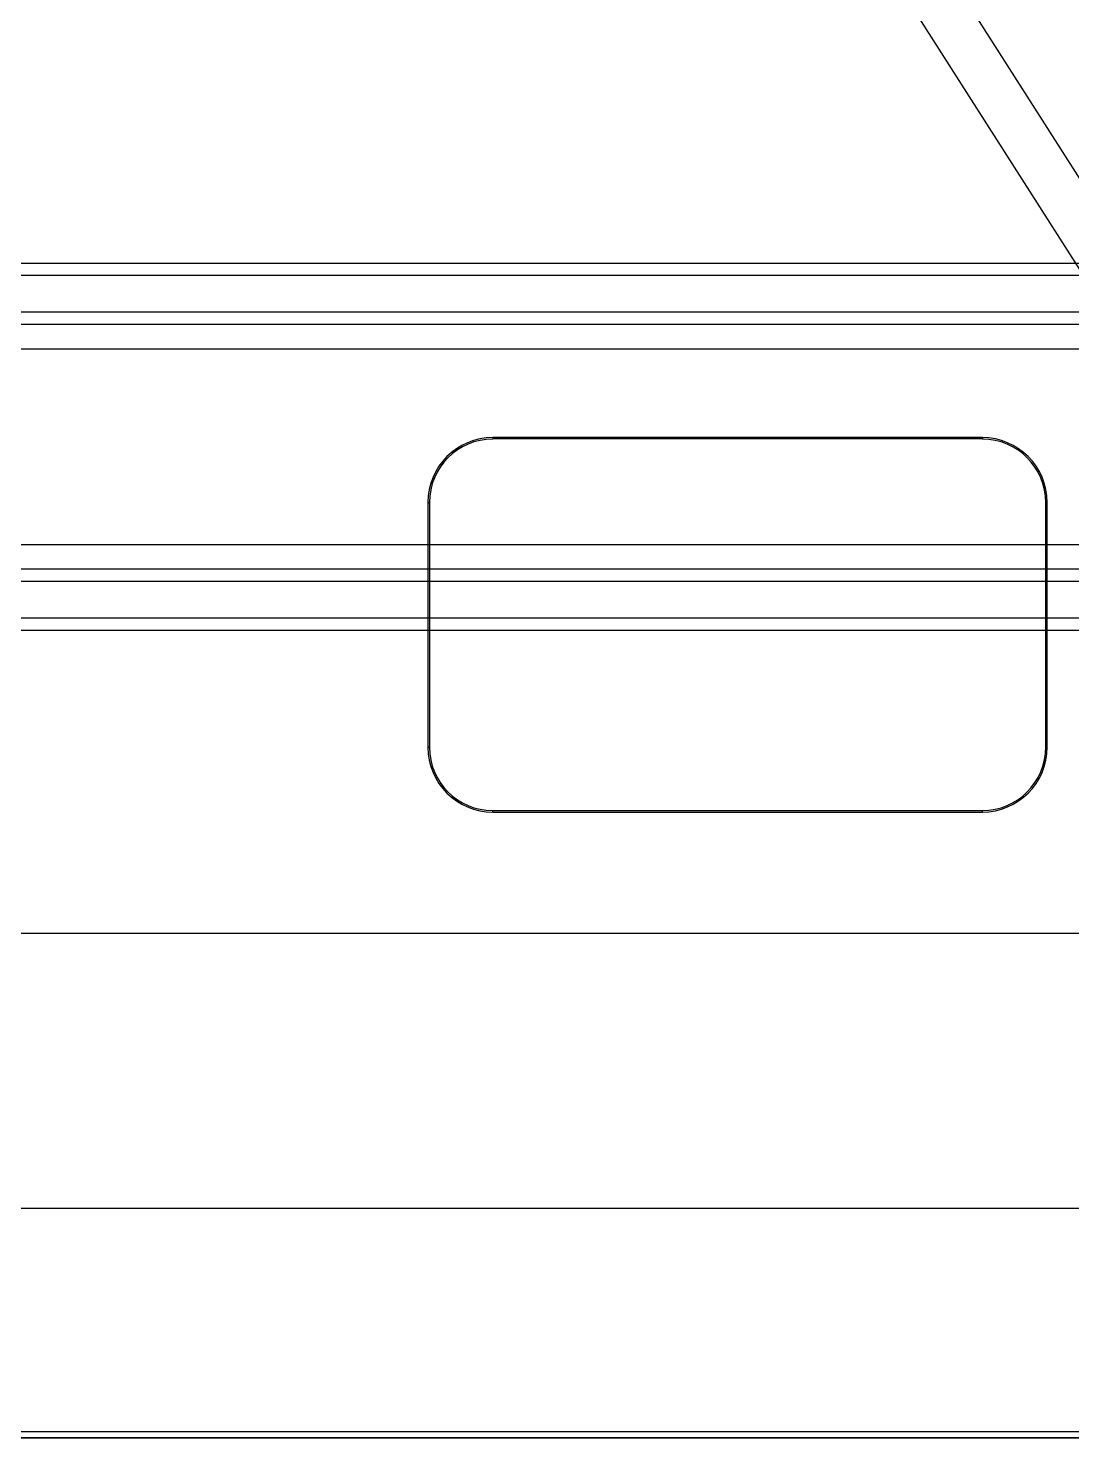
# Model space of a CAD drawing. Header units: millimetres. Extents: x 1409 to 26878, y 589 to 5187.
# Drawn here: x 15234.3 to 15319.6, y 3600.1 to 3715.3 of the extents above; entities that cross this region are included whole.
import ezdxf

# ---------------------------------------------------------------- set-up
doc = ezdxf.new("R2010")
doc.units = ezdxf.units.MM
doc.layers.add('02___PRT_ALL_AXES', color=7, linetype='Continuous')

# ---------------------------------------------------------------- blocks, each defined once
blk = doc.blocks.new('WRSF')
at = {"color": 114, "linetype": 'Continuous', "true_color": 0x139b48}
for p, q in [((12832.07, 6142.06), (12278.07, 6142.06)), ((12832.07, 6137.06), (12278.07, 6137.06)), ((12832.07, 6135.06), (12278.07, 6135.06)), ((12832.07, 6119.06), (12278.07, 6119.06)), ((12832.07, 6117.06), (12278.07, 6117.06)), ((12832.07, 6112.06), (12278.07, 6112.06))]:
    blk.add_line(p, q, dxfattribs=at)
at = {"layer": '02___PRT_ALL_AXES', "color": 114, "linetype": 'Continuous', "true_color": 0x139b48}
for p, q in [((12828.1, 6141.06), (12282.04, 6141.06)), ((12828.1, 6138.06), (12282.04, 6138.06)), ((12828.1, 6116.06), (12282.04, 6116.06)), ((12828.1, 6113.06), (12282.04, 6113.06))]:
    blk.add_line(p, q, dxfattribs=at)
blk = doc.blocks.new('*U71')
blk.add_blockref('WRSF', (-12547.57, -6214.33))
blk = doc.blocks.new('*U72')
at = {"color": 0, "linetype": 'ByBlock', "lineweight": -2, "transparency": 16777216}
blk.add_blockref('*U71', (0, 0), dxfattribs=at)
blk = doc.blocks.new('1111')
at = {"color": 7, "linetype": 'Continuous'}
for p, q in [((16002.78, 7051.63), (16602.78, 7051.63)), ((16486.68, 6866.23), (16555.77, 6757.77)), ((16552.96, 6754.8), (16482.29, 6865.73)), ((16510.08, 6795.88), (16470.08, 6795.88)), ((16470.08, 6795.88), (16470.08, 6795.77)), ((16510.08, 6795.77), (16470.08, 6795.77)), ((16510.08, 6795.88), (16510.08, 6795.77)), ((16464.78, 6790.58), (16464.9, 6790.58)), ((16464.78, 6790.58), (16464.78, 6770.58)), ((16464.9, 6790.58), (16464.9, 6770.58)), ((16515.38, 6790.58), (16515.27, 6790.58)), ((16515.27, 6770.58), (16515.27, 6790.58)), ((16515.38, 6770.58), (16515.38, 6790.58)), ((16464.78, 6770.58), (16464.9, 6770.58)), ((16515.38, 6770.58), (16515.27, 6770.58)), ((16470.08, 6765.4), (16510.08, 6765.4)), ((16470.08, 6765.28), (16470.08, 6765.4)), ((16470.08, 6765.28), (16510.08, 6765.28)), ((16510.08, 6765.28), (16510.08, 6765.4)), ((16284.98, 6755.38), (16549.05, 6755.38)), ((16270.67, 6732.9), (16549.05, 6732.9)), ((16602.78, 6714.13), (16002.78, 6714.13)), ((16567.33, 6714.63), (16259.03, 6714.63))]:
    blk.add_line(p, q, dxfattribs=at)
for centre, radius, start, end in [((16470.08, 6790.58), 5.3, 90, 180), ((16470.08, 6790.58), 5.18, 90, 180), ((16510.08, 6790.58), 5.3, 0, 90), ((16510.08, 6790.58), 5.18, 0, 90), ((16470.08, 6770.58), 5.3, 180, 270), ((16470.08, 6770.58), 5.18, 180, 270), ((16510.08, 6770.58), 5.3, 270, 0), ((16510.08, 6770.58), 5.18, 270, 0)]:
    blk.add_arc(centre, radius, start, end, dxfattribs=at)
blk = doc.blocks.new('*U147')
blk.add_blockref('1111', (-16308.28, -6888.88))
blk = doc.blocks.new('*U148')
at = {"color": 0, "linetype": 'ByBlock', "lineweight": -2, "transparency": 16777216}
for p in [(0, 1350), (0, 1012.5)]:
    blk.add_blockref('*U147', p, dxfattribs=at)

msp = doc.modelspace()

# ---------------------------------------------------------------- block references
for name, p in [('*U148', (15110.4576, 2424.8499)), ('*U72', (15097.4439, 3768.3624))]:
    msp.add_blockref(name, p)

doc.saveas('drawing.dxf')
